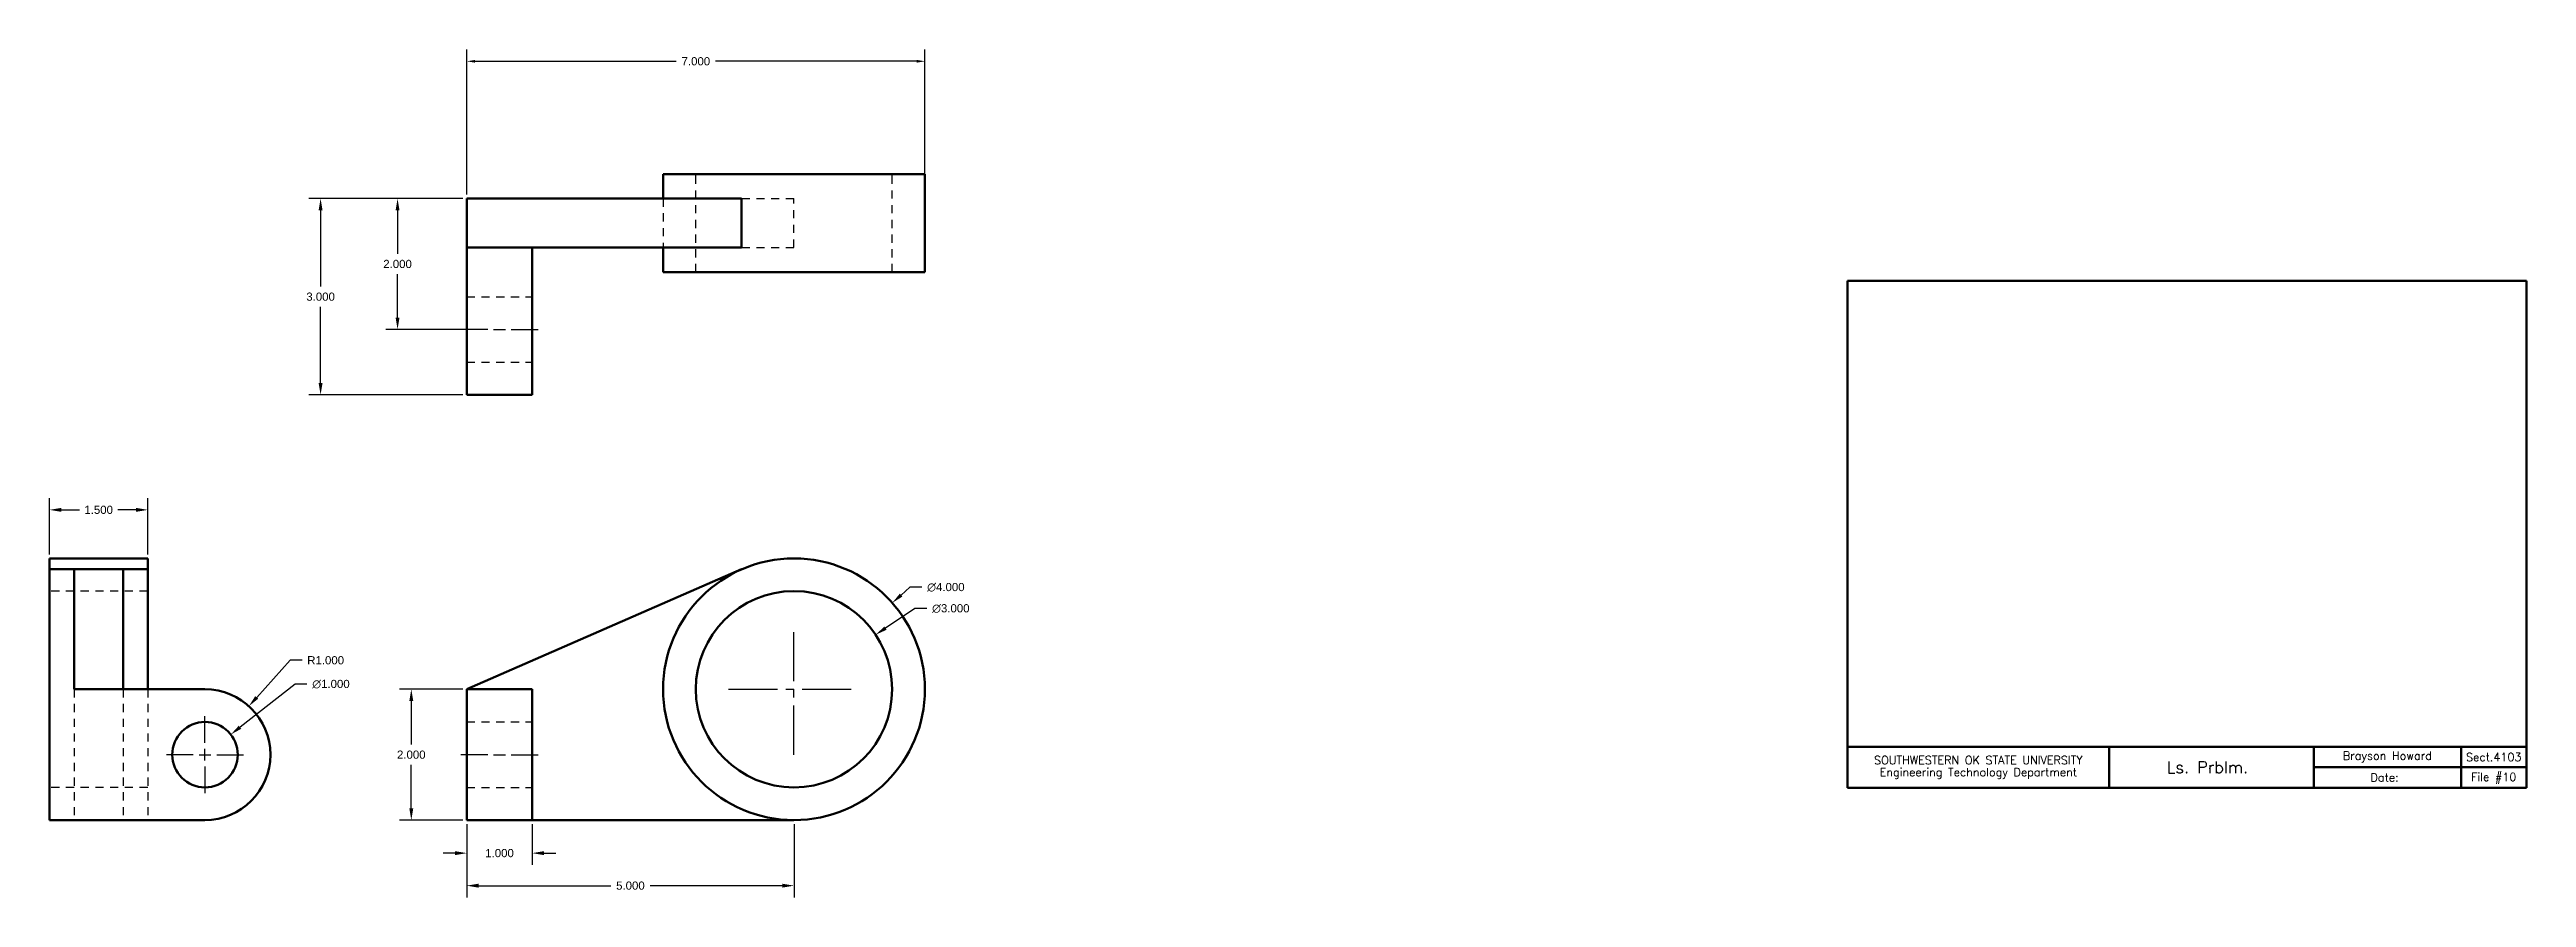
# Model space of a CAD drawing. Header units: inches. Extents: x -27.5 to 10.4, y -1.7 to 11.3.
import ezdxf
from ezdxf.enums import TextEntityAlignment as Align

# ---------------------------------------------------------------- set-up
doc = ezdxf.new("R2010")
doc.units = ezdxf.units.IN
doc.header["$MEASUREMENT"] = 0
doc.linetypes.add('CENTER2', pattern=[1.125, 0.75, -0.125, 0.125, -0.125])
doc.linetypes.add('HIDDEN2', pattern=[0.1875, 0.125, -0.0625])
doc.layers.add('Borders', color=1, linetype='Continuous', lineweight=60)
doc.layers.add('Object', color=7, linetype='Continuous', lineweight=60)
for name, color, linetype in [('Center', 5, 'CENTER2'), ('Dimensions', 5, 'Continuous'), ('Hidden', 104, 'HIDDEN2'), ('Text', 5, 'Continuous')]:
    doc.layers.add(name, color=color, linetype=linetype)
doc.styles.add('Romans', font='romans.shx')
doc.styles.get("Standard").update_dxf_attribs({"font": 'arial.ttf'})
doc.dimstyles.get("Standard").update_dxf_attribs({"dimtxt": 0.125, "dimasz": 0.18, "dimexe": 0.18, "dimexo": 0.0625, "dimgap": 0.09, "dimtad": 0, "dimtih": 1, "dimtoh": 1, "dimdec": 3, "dimzin": 0, "dimdsep": 46, "dimtxsty": 'Standard', "dimcen": 1, "dimadec": 0, "dimazin": 0, "dimtfac": 1, "dimtdec": 3, "dimtofl": 0, "dimtmove": 0, "dimatfit": 3, "dimfxl": 1, "dimtolj": 1, "dimtzin": 0, "dimarcsym": 0})

# ---------------------------------------------------------------- blocks, each defined once
blk = doc.blocks.new('*D4')
at = {"layer": 'Defpoints', "color": 0, "transparency": 16777216}
for p in [(-14.096, 11.103), (-21.096, 9.005), (-14.096, 9.005)]:
    blk.add_point(p, dxfattribs=at)
at = {"layer": 'Dimensions', "color": 0, "lineweight": -2, "transparency": 16777216}
for p, q in [((-21.096, 9.067), (-21.096, 11.283)), ((-20.971, 11.103), (-17.897, 11.103)), ((-14.221, 11.103), (-17.296, 11.103)), ((-14.096, 9.067), (-14.096, 11.283))]:
    blk.add_line(p, q, dxfattribs=at)
at = {"layer": 'Dimensions', "color": 0, "transparency": 16777216}
for points in [[(-20.971, 11.124), (-20.971, 11.082), (-21.096, 11.103)], [(-14.221, 11.124), (-14.221, 11.082), (-14.096, 11.103)]]:
    blk.add_solid(points, dxfattribs=at)
at = {"layer": 'Dimensions', "color": 0, "transparency": 16777216, "insert": (-17.596, 11.103), "char_height": 0.125, "attachment_point": 5}
blk.add_mtext('\\A1;7.000', dxfattribs=at)
blk = doc.blocks.new('*D6')
at = {"layer": 'Defpoints', "color": 0, "transparency": 16777216}
for p in [(-21.096, 9.005), (-23.33, 6.005), (-21.096, 6.005)]:
    blk.add_point(p, dxfattribs=at)
at = {"layer": 'Dimensions', "color": 0, "lineweight": -2, "transparency": 16777216}
for p, q in [((-21.159, 9.005), (-23.51, 9.005)), ((-23.33, 8.825), (-23.33, 7.659)), ((-23.33, 6.185), (-23.33, 7.351)), ((-21.159, 6.005), (-23.51, 6.005))]:
    blk.add_line(p, q, dxfattribs=at)
at = {"layer": 'Dimensions', "color": 0, "transparency": 16777216}
for points in [[(-23.36, 8.825), (-23.3, 8.825), (-23.33, 9.005)], [(-23.36, 6.185), (-23.3, 6.185), (-23.33, 6.005)]]:
    blk.add_solid(points, dxfattribs=at)
at = {"layer": 'Dimensions', "color": 0, "transparency": 16777216, "insert": (-23.33, 7.505), "char_height": 0.125, "attachment_point": 5}
blk.add_mtext('\\A1;3.000', dxfattribs=at)
blk = doc.blocks.new('*D7')
at = {"layer": 'Defpoints', "color": 0, "transparency": 16777216}
for p in [(-21.096, 9.005), (-22.154, 7.005), (-21.096, 7.005)]:
    blk.add_point(p, dxfattribs=at)
at = {"layer": 'Dimensions', "color": 0, "lineweight": -2, "transparency": 16777216}
for p, q in [((-21.159, 9.005), (-22.334, 9.005)), ((-22.154, 8.825), (-22.154, 8.159)), ((-22.154, 7.185), (-22.154, 7.851)), ((-21.159, 7.005), (-22.334, 7.005))]:
    blk.add_line(p, q, dxfattribs=at)
at = {"layer": 'Dimensions', "color": 0, "transparency": 16777216}
for points in [[(-22.184, 8.825), (-22.124, 8.825), (-22.154, 9.005)], [(-22.184, 7.185), (-22.124, 7.185), (-22.154, 7.005)]]:
    blk.add_solid(points, dxfattribs=at)
at = {"layer": 'Dimensions', "color": 0, "transparency": 16777216, "insert": (-22.154, 8.005), "char_height": 0.125, "attachment_point": 5}
blk.add_mtext('\\A1;2.000', dxfattribs=at)
blk = doc.blocks.new('*D8')
at = {"layer": 'Defpoints', "color": 0, "transparency": 16777216}
for p in [(-21.096, 1.505), (-21.944, -0.495), (-21.096, -0.495)]:
    blk.add_point(p, dxfattribs=at)
at = {"layer": 'Dimensions', "color": 0, "lineweight": -2, "transparency": 16777216}
for p, q in [((-21.159, 1.505), (-22.124, 1.505)), ((-21.944, 1.325), (-21.944, 0.659)), ((-21.944, -0.315), (-21.944, 0.351)), ((-21.159, -0.495), (-22.124, -0.495))]:
    blk.add_line(p, q, dxfattribs=at)
at = {"layer": 'Dimensions', "color": 0, "transparency": 16777216}
for points in [[(-21.974, 1.325), (-21.914, 1.325), (-21.944, 1.505)], [(-21.974, -0.315), (-21.914, -0.315), (-21.944, -0.495)]]:
    blk.add_solid(points, dxfattribs=at)
at = {"layer": 'Dimensions', "color": 0, "transparency": 16777216, "insert": (-21.944, 0.505), "char_height": 0.125, "attachment_point": 5}
blk.add_mtext('\\A1;2.000', dxfattribs=at)
blk = doc.blocks.new('*D12')
at = {"layer": 'Defpoints', "color": 0, "transparency": 16777216}
for p in [(-21.096, -0.495), (-16.096, -0.495), (-16.096, -1.497)]:
    blk.add_point(p, dxfattribs=at)
at = {"layer": 'Dimensions', "color": 0, "lineweight": -2, "transparency": 16777216}
for p, q in [((-21.096, -0.558), (-21.096, -1.677)), ((-16.096, -0.558), (-16.096, -1.677)), ((-20.916, -1.497), (-18.897, -1.497)), ((-16.276, -1.497), (-18.296, -1.497))]:
    blk.add_line(p, q, dxfattribs=at)
at = {"layer": 'Dimensions', "color": 0, "transparency": 16777216}
for points in [[(-20.916, -1.467), (-20.916, -1.527), (-21.096, -1.497)], [(-16.276, -1.467), (-16.276, -1.527), (-16.096, -1.497)]]:
    blk.add_solid(points, dxfattribs=at)
at = {"layer": 'Dimensions', "color": 0, "transparency": 16777216, "insert": (-18.596, -1.497), "char_height": 0.125, "attachment_point": 5}
blk.add_mtext('\\A1;5.000', dxfattribs=at)
blk = doc.blocks.new('*D15')
at = {"layer": 'Defpoints', "color": 0, "transparency": 16777216}
for p in [(-25.971, 4.247), (-27.471, 3.505), (-25.971, 3.505)]:
    blk.add_point(p, dxfattribs=at)
at = {"layer": 'Dimensions', "color": 0, "lineweight": -2, "transparency": 16777216}
for p, q in [((-27.471, 3.567), (-27.471, 4.427)), ((-27.291, 4.247), (-27.016, 4.247)), ((-26.151, 4.247), (-26.427, 4.247)), ((-25.971, 3.567), (-25.971, 4.427))]:
    blk.add_line(p, q, dxfattribs=at)
at = {"layer": 'Dimensions', "color": 0, "transparency": 16777216}
for points in [[(-27.291, 4.277), (-27.291, 4.217), (-27.471, 4.247)], [(-26.151, 4.277), (-26.151, 4.217), (-25.971, 4.247)]]:
    blk.add_solid(points, dxfattribs=at)
at = {"layer": 'Dimensions', "color": 0, "transparency": 16777216, "insert": (-26.721, 4.247), "char_height": 0.125, "attachment_point": 5}
blk.add_mtext('\\A1;1.500', dxfattribs=at)
blk = doc.blocks.new('*D16')
at = {"layer": 'Defpoints', "color": 0, "transparency": 16777216}
for p in [(-21.096, -0.558), (-20.096, -0.495), (-20.096, -1)]:
    blk.add_point(p, dxfattribs=at)
at = {"layer": 'Dimensions', "color": 0, "lineweight": -2, "transparency": 16777216}
for p, q in [((-21.096, -0.62), (-21.096, -1.18)), ((-20.096, -0.558), (-20.096, -1.18)), ((-21.276, -1), (-21.456, -1)), ((-19.916, -1), (-19.736, -1))]:
    blk.add_line(p, q, dxfattribs=at)
at = {"layer": 'Dimensions', "color": 0, "transparency": 16777216}
for points in [[(-21.276, -0.97), (-21.276, -1.03), (-21.096, -1)], [(-19.916, -0.97), (-19.916, -1.03), (-20.096, -1)]]:
    blk.add_solid(points, dxfattribs=at)
at = {"layer": 'Dimensions', "color": 0, "transparency": 16777216, "insert": (-20.596, -1), "char_height": 0.125, "attachment_point": 5}
blk.add_mtext('\\A1;1.000', dxfattribs=at)

msp = doc.modelspace()

# ---------------------------------------------------------------- linework, layer by layer
at = {"layer": 'Borders'}
for p, q in [((10.375, 7.75), (0, 7.75)), ((0, 7.75), (0, 0)), ((10.375, 0), (10.375, 7.75)), ((0, 0.625), (10.375, 0.625)), ((4, 0.625), (4, 0)), ((7.125, 0), (7.125, 0.625)), ((9.375, 0), (9.375, 0.625)), ((0, 0), (10.375, 0)), ((7.125, 0.3125), (10.375, 0.3125))]:
    msp.add_line(p, q, dxfattribs=at)
at = {"layer": 'Center'}
for p, q in [((-20.7765, 7.005), (-21.1865, 7.005)), ((-20.6865, 7.005), (-20.5065, 7.005)), ((-20.4165, 7.005), (-20.0065, 7.005)), ((-16.0965, 0.505), (-16.0965, 2.505)), ((-17.0965, 1.505), (-15.0965, 1.505)), ((-25.0965, 0.685), (-25.0965, 1.095)), ((-25.2765, 0.505), (-25.6865, 0.505)), ((-25.1865, 0.505), (-25.0065, 0.505)), ((-25.0965, 0.415), (-25.0965, 0.595)), ((-24.9165, 0.505), (-24.5065, 0.505)), ((-20.7765, 0.505), (-21.1865, 0.505)), ((-20.6865, 0.505), (-20.5065, 0.505)), ((-20.4165, 0.505), (-20.0065, 0.505)), ((-25.0965, 0.325), (-25.0965, -0.085))]:
    msp.add_line(p, q, dxfattribs=at)
at = {"layer": 'Dimensions'}
for p, q in [((-14.3242, 3.0633), (-14.4594, 2.9445)), ((-14.1442, 3.0633), (-14.3242, 3.0633)), ((-14.249, 2.7391), (-14.6995, 2.4382)), ((-14.069, 2.7391), (-14.249, 2.7391)), ((-23.7933, 1.9476), (-24.3055, 1.3806)), ((-23.6133, 1.9476), (-23.7933, 1.9476)), ((-23.7202, 1.5826), (-24.5611, 0.9242)), ((-23.5402, 1.5826), (-23.7202, 1.5826))]:
    msp.add_line(p, q, dxfattribs=at)
for points in [[(-14.4792, 2.967), (-14.4395, 2.922), (-14.5945, 2.8256)], [(-14.7162, 2.4631), (-14.6828, 2.4132), (-14.8492, 2.3382)], [(-24.3278, 1.4007), (-24.2832, 1.3605), (-24.4262, 1.247)], [(-24.5796, 0.9478), (-24.5426, 0.9006), (-24.7028, 0.8132)]]:
    msp.add_solid(points, dxfattribs=at)
at = {"layer": 'Hidden'}
for p, q in [((-17.5965, 7.88), (-17.5965, 9.38)), ((-14.5965, 7.88), (-14.5965, 9.38)), ((-18.0965, 9.005), (-18.0965, 8.255)), ((-16.8965, 9.005), (-16.0965, 9.005)), ((-16.0965, 8.255), (-16.0965, 9.005)), ((-16.8965, 8.255), (-16.0965, 8.255)), ((-21.0965, 7.505), (-20.0965, 7.505)), ((-21.0965, 6.505), (-20.0965, 6.505)), ((-25.9715, 3.005), (-27.4715, 3.005)), ((-27.0965, 1.505), (-27.0965, -0.495)), ((-26.3465, 1.505), (-26.3465, -0.495)), ((-25.9715, 1.505), (-25.9715, -0.495)), ((-21.0965, 1.005), (-20.0965, 1.005)), ((-25.9715, 0.005), (-27.4715, 0.005)), ((-21.0965, 0.005), (-20.0965, 0.005))]:
    msp.add_line(p, q, dxfattribs=at)
at = {"layer": 'Object'}
for p, q in [((-18.0965, 9.38), (-14.0965, 9.38)), ((-18.0965, 9.005), (-18.0965, 9.38)), ((-14.0965, 7.88), (-14.0965, 9.38)), ((-21.0965, 9.005), (-16.8965, 9.005)), ((-21.0965, 9.005), (-21.0965, 6.005)), ((-16.8965, 9.005), (-16.8965, 8.255)), ((-16.8965, 8.255), (-21.0965, 8.255)), ((-20.0965, 6.005), (-20.0965, 8.255)), ((-18.0965, 7.88), (-18.0965, 8.255)), ((-18.0965, 7.88), (-14.0965, 7.88)), ((-21.0965, 6.005), (-20.0965, 6.005)), ((-27.4715, 3.505), (-27.4715, -0.495)), ((-25.9715, 3.505), (-27.4715, 3.505)), ((-26.3465, 3.505), (-27.0965, 3.505)), ((-25.9715, 3.505), (-25.9715, 1.505)), ((-25.9715, 3.338), (-27.4715, 3.338)), ((-27.0965, 3.338), (-27.0965, 1.505)), ((-26.3465, 3.338), (-26.3465, 1.505)), ((-21.0965, 1.505), (-16.8965, 3.338)), ((-25.0965, 1.505), (-27.0965, 1.505)), ((-27.0965, 1.505), (-26.3465, 1.505)), ((-21.0965, 1.505), (-20.0965, 1.505)), ((-21.0965, -0.495), (-21.0965, 1.505)), ((-20.0965, 1.505), (-20.0965, -0.495)), ((-27.4715, -0.495), (-27.0965, -0.495)), ((-27.0965, -0.495), (-25.0965, -0.495)), ((-20.0965, -0.495), (-21.0965, -0.495)), ((-20.0965, -0.495), (-16.0965, -0.495))]:
    msp.add_line(p, q, dxfattribs=at)
for centre, radius in [((-16.0965, 1.505), 2), ((-16.0965, 1.505), 1.5), ((-25.0965, 0.505), 0.5)]:
    msp.add_circle(centre, radius, dxfattribs=at)
msp.add_arc((-25.0965, 0.505), 1, 270, 90, dxfattribs=at)

# ---------------------------------------------------------------- texts
at = {"layer": 'Dimensions', "char_height": 0.125, "attachment_point": 5}
for s, insert in [('\\A1;∅4.000', (-13.7755, 3.0633)), ('\\A1;∅3.000', (-13.7003, 2.7391)), ('\\A1;R1.000', (-23.2528, 1.9476)), ('\\A1;∅1.000', (-23.1715, 1.5826))]:
    msp.add_mtext(s, dxfattribs=dict(at, insert=insert))
at = {"layer": 'Text', "style": 'Romans'}
for s, height, p in [('SOUTHWESTERN OK STATE UNIVERSITY', 0.125, (2, 0.4225)), ('Ls. Prblm. ', 0.18, (5.5625, 0.3125)), ('Brayson Howard', 0.125, (8.25, 0.4688)), ('Sect.4103', 0.125, (9.875, 0.4688)), ('Engineering Technology Department', 0.125, (2, 0.2201)), ('Date: ', 0.125, (8.25, 0.1562)), ('File #10', 0.125, (9.875, 0.1562))]:
    msp.add_text(s, height=height, dxfattribs=at).set_placement(p, align=Align.MIDDLE)

# ---------------------------------------------------------------- dimensions: what is measured, and where the dimension line sits
at = {"layer": 'Dimensions'}
dim = msp.add_linear_dim(base=(-14.0965, 11.1029), p1=(-21.0965, 9.005), p2=(-14.0965, 9.005), dimstyle='Standard', override={"dimtxt": 0.125, "dimasz": 0.125, "dimcen": -0.09}, dxfattribs=at)
dim.commit()
dim.dimension.update_dxf_attribs({"geometry": '*D4', "text_midpoint": (-17.5965, 11.1029)})
for base, p1, p2, picture, middle in [((-23.3305, 6.005), (-21.0965, 9.005), (-21.0965, 6.005), '*D6', (-23.3305, 7.505)), ((-22.1545, 7.005), (-21.0965, 9.005), (-21.0965, 7.005), '*D7', (-22.1545, 8.005)), ((-21.9436, -0.495), (-21.0965, 1.505), (-21.0965, -0.495), '*D8', (-21.9436, 0.505))]:
    dim = msp.add_linear_dim(base=base, p1=p1, p2=p2, angle=90, dimstyle='Standard', dxfattribs=at)
    dim.commit()
    dim.dimension.update_dxf_attribs({"geometry": picture, "text_midpoint": middle})
for base, p1, p2, picture, middle in [((-25.9715, 4.2471), (-27.4715, 3.505), (-25.9715, 3.505), '*D15', (-26.7215, 4.2471)), ((-20.0965, -0.9997), (-21.0965, -0.5575), (-20.0965, -0.495), '*D16', (-20.5965, -0.9997)), ((-16.0965, -1.4975), (-21.0965, -0.495), (-16.0965, -0.495), '*D12', (-18.5965, -1.4975))]:
    dim = msp.add_linear_dim(base=base, p1=p1, p2=p2, dimstyle='Standard', dxfattribs=at)
    dim.commit()
    dim.dimension.update_dxf_attribs({"geometry": picture, "text_midpoint": middle})

doc.saveas('drawing.dxf')
